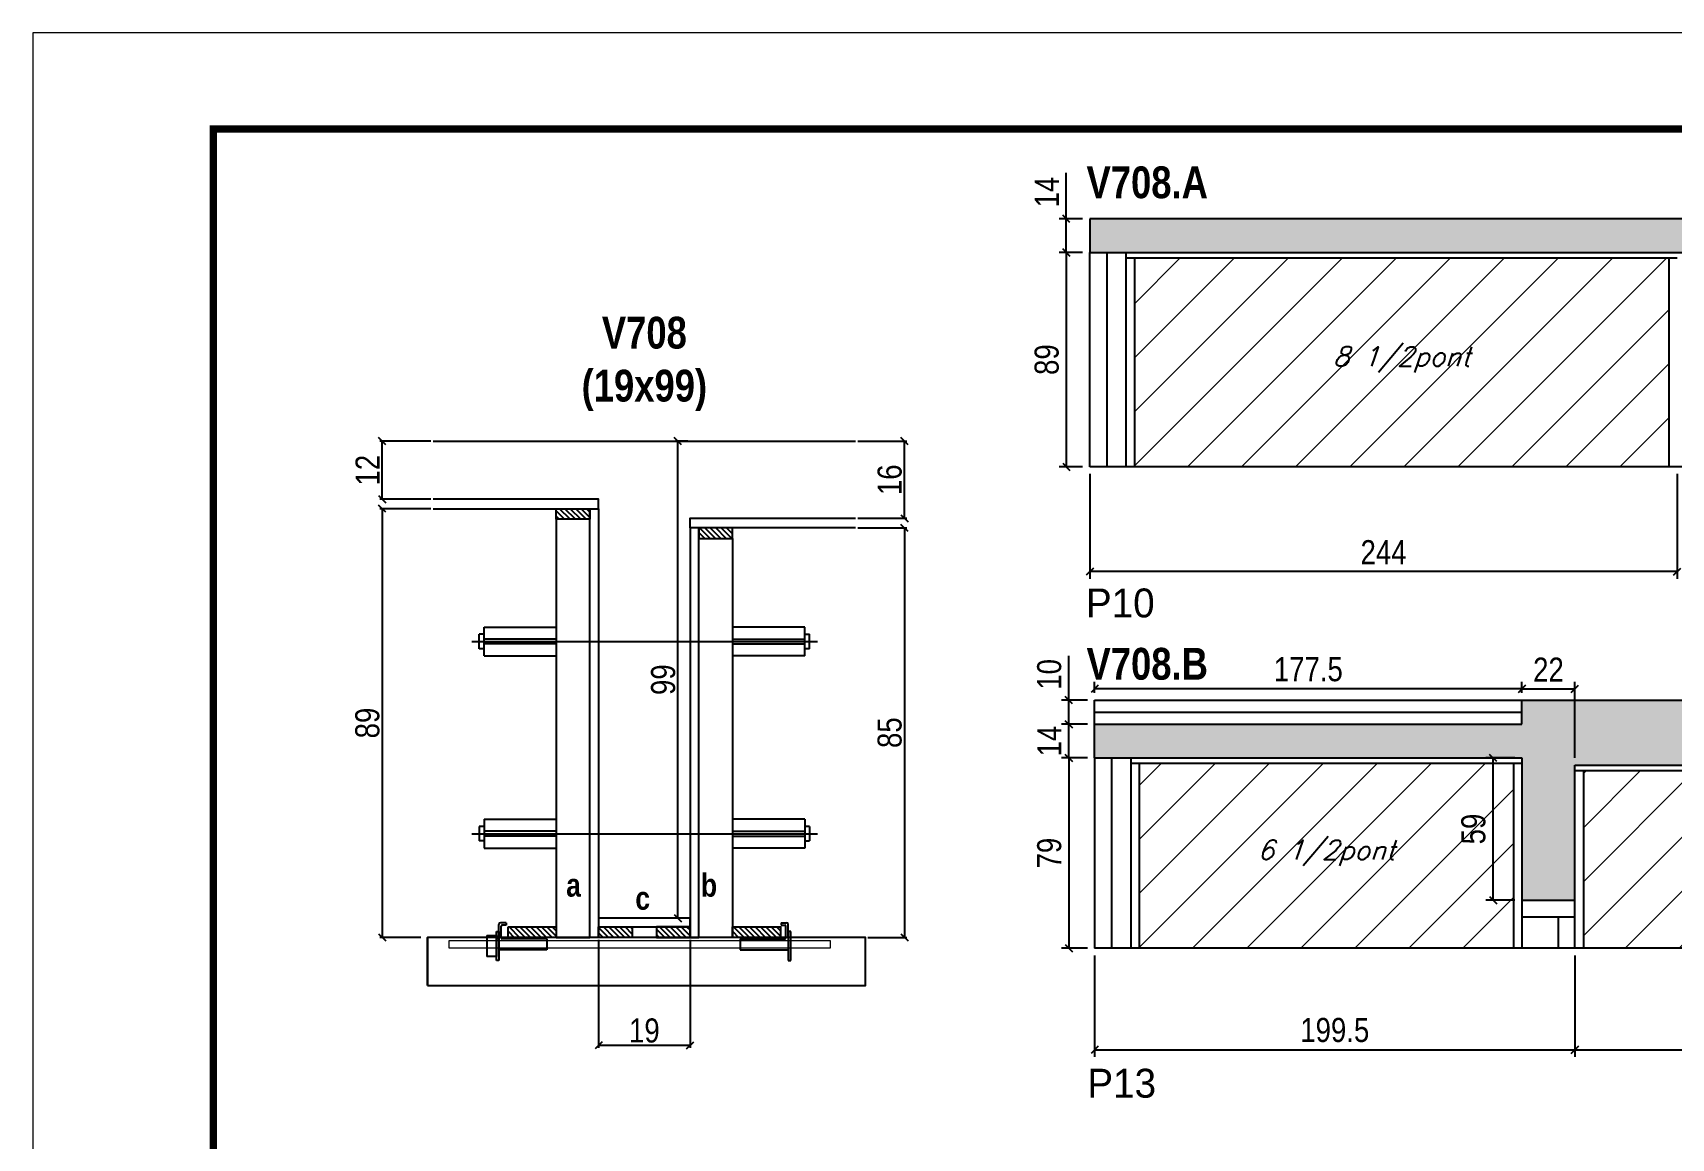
# Model space of a CAD drawing. Extents: x 13154 to 22413, y 1253 to 30260.
# Drawn here: x 16338 to 17018, y 27113 to 27572 of the extents above; entities that cross this region are included whole.
import ezdxf

# ---------------------------------------------------------------- set-up
doc = ezdxf.new("R2010")
doc.units = 0
doc.linetypes.add('DASHED', pattern=[0.75, 0.5, -0.25])
doc.linetypes.add('HIDDEN', pattern=[0.375, 0.25, -0.125])
for name, color, linetype in [('5', 5, 'Continuous'), ('barrote', 251, 'Continuous'), ('COTA', 241, 'Continuous'), ('detalhes', 4, 'Continuous'), ('NOMENCLATURA', 7, 'Continuous'), ('Painéis', 200, 'Continuous'), ('presilha', 1, 'Continuous'), ('SARR_2.2x10', 60, 'Continuous'), ('SARR_2.2x7', 40, 'Continuous'), ('SARR_3.5x7', 81, 'Continuous'), ('TENSOR', 3, 'Continuous'), ('texto', 7, 'Continuous')]:
    doc.layers.add(name, color=color, linetype=linetype)
for name, color, linetype, lineweight in [('CONCRETO', 251, 'Continuous', 25), ('Folhas', 255, 'Continuous', 9), ('Hachura', 251, 'Continuous', 9), ('SARRAFO DE PRESSAO', 251, 'DASHED', 9), ('SCO-___-LAJ', 2, 'Continuous', 0)]:
    doc.layers.add(name, color=color, linetype=linetype, lineweight=lineweight)
doc.styles.add('COTA TECNICA', font='techl___.ttf', dxfattribs={"height": 10})
doc.styles.add('COTA TECNICA 2X', font='techl___.ttf', dxfattribs={"height": 10})
doc.styles.add('Romans', font='romans.shx')
doc.styles.add('ROMAS860', font='ROMAS860.SHX')
doc.styles.add('TECNICA', font='techb___.ttf', dxfattribs={"height": 10})
doc.dimstyles.new('PAINEL', dxfattribs={"dimtxt": 10, "dimasz": 3, "dimexe": 3, "dimexo": 3, "dimgap": 3, "dimtad": 1, "dimdec": 1, "dimzin": 12, "dimdsep": 46, "dimtxsty": 'COTA TECNICA', "dimblk1": 'OBLIQUE', "dimblk2": 'OBLIQUE', "dimsah": 1, "dimcen": 0.9, "dimclrd": 4, "dimclre": 4, "dimclrt": 240, "dimadec": 1, "dimazin": 3, "dimtfac": 1, "dimtdec": 1, "dimtmove": 0, "dimatfit": 3, "dimfxl": 1, "dimtolj": 1, "dimtzin": 12, "dimarcsym": 0})
doc.dimstyles.new('SECAO', dxfattribs={"dimscale": 0.333333, "dimtxt": 5, "dimasz": 9, "dimexe": 3, "dimexo": 3, "dimgap": 3, "dimtad": 1, "dimdec": 1, "dimlfac": 0.5, "dimzin": 12, "dimdsep": 46, "dimtxsty": 'COTA TECNICA 2X', "dimblk1": 'OBLIQUE', "dimblk2": 'OBLIQUE', "dimsah": 1, "dimcen": 0.9, "dimclrd": 4, "dimclre": 4, "dimclrt": 240, "dimadec": 1, "dimazin": 3, "dimtfac": 1, "dimtdec": 1, "dimtmove": 0, "dimatfit": 3, "dimfxl": 1, "dimtolj": 1, "dimtzin": 12, "dimarcsym": 0})

# ---------------------------------------------------------------- blocks, each defined once
blk = doc.blocks.new('9999999999')
at = {"layer": 'Folhas'}
blk.add_lwpolyline([(98138.98, 34190.21), (99623.98, 34190.21), (99623.98, 35240.21), (98138.98, 35240.21)], close=True, dxfattribs=at)
at = {"layer": 'Folhas', "color": 30, "const_width": 3}
blk.add_lwpolyline([(98213.98, 34230.21), (99583.98, 34230.21), (99583.98, 35200.21), (98213.98, 35200.21)], close=True, dxfattribs=at)
blk = doc.blocks.new('PRESILHA METÁLICA 1')
at = {"layer": 'presilha'}
for p, q in [((12, 21), (8.6, 21)), ((12, 21), (12, 19.5)), ((0, 13), (6, 13)), ((0, 13), (0, 0)), ((6, 15.5), (7.5, 15.5)), ((6, -2.5), (6, 15.5)), ((6, 13), (6, 0)), ((7.5, 10.6), (7.5, 19.9)), ((7.5, 15.5), (7.5, -2.5)), ((9, 11.6), (9, 18.9)), ((12, 19.5), (9.6, 19.5)), ((37.5, 11), (9.6, 11)), ((37.5, 11), (37.5, 4.1)), ((6, 0), (0, 0)), ((37.5, 4.1), (7.5, 4.1)), ((7.5, -2.5), (6, -2.5))]:
    blk.add_line(p, q, dxfattribs=at)
for centre, radius, start, end in [((8.6, 19.9), 1.14, 90, 180), ((9.6, 18.9), 0.57, 90, 180), ((9.6, 11.6), 0.57, 180, 270)]:
    blk.add_arc(centre, radius, start, end, dxfattribs=at)
blk = doc.blocks.new('PRESILHA METÁLICA 2')
at = {"layer": 'presilha'}
for p, q in [((-5.2, 23.5), (-5.2, 22)), ((-5.2, 23.5), (-1.9, 23.5)), ((-5.2, 22), (-2.8, 22)), ((-2.2, 14.1), (-2.2, 21.4)), ((-0.8, 14.6), (-0.8, 22.4)), ((-30.8, 13.5), (-30.8, 6.6)), ((-30.8, 13.5), (-2.8, 13.5)), ((0.8, 18), (-0.8, 18)), ((-0.8, 18), (-0.8, 0)), ((0.8, 0), (0.8, 18)), ((-30.8, 6.6), (-0.8, 6.6)), ((-0.8, 0), (0.8, 0))]:
    blk.add_line(p, q, dxfattribs=at)
for centre, radius, start, end in [((-2.8, 21.4), 0.57, 0, 90), ((-1.9, 22.4), 1.14, 0, 90), ((-2.8, 14.1), 0.57, 270, 0)]:
    blk.add_arc(centre, radius, start, end, dxfattribs=at)
blk = doc.blocks.new('_Oblique')
at = {"color": 0, "linetype": 'ByBlock', "lineweight": -2}
blk.add_line((-0.5, -0.5), (0.5, 0.5), dxfattribs=at)
blk = doc.blocks.new('*D148')
at = {"layer": 'COTA', "color": 4, "lineweight": -2, "transparency": 16777216}
for p, q in [((16680.63, 27366.4), (16700.98, 27366.4)), ((16699.98, 27366.4), (16699.98, 27196.4)), ((16684.74, 27196.4), (16700.98, 27196.4))]:
    blk.add_line(p, q, dxfattribs=at)
at = {"layer": 'Defpoints', "color": 0, "transparency": 16777216}
for p in [(16679.63, 27366.4), (16683.74, 27196.4), (16699.98, 27196.4)]:
    blk.add_point(p, dxfattribs=at)
at = {"layer": 'COTA', "color": 4, "lineweight": -2, "transparency": 16777216, "xscale": 3, "yscale": 3, "zscale": 3}
for p, rotation in [((16699.98, 27366.4), 90), ((16699.98, 27196.4), 270)]:
    blk.add_blockref('_Oblique', p, dxfattribs=dict(at, rotation=rotation))
at = {"layer": 'COTA', "color": 240, "transparency": 16777216, "insert": (16693.85, 27281.4), "char_height": 10, "attachment_point": 5, "rotation": 90, "style": 'COTA TECNICA 2X'}
blk.add_mtext('\\A1;85', dxfattribs=at)
blk = doc.blocks.new('*D149')
at = {"layer": 'COTA', "color": 4, "lineweight": -2, "transparency": 16777216}
for p, q in [((16680.63, 27402.4), (16700.98, 27402.4)), ((16699.98, 27370.4), (16699.98, 27402.4)), ((16680.63, 27370.4), (16700.98, 27370.4))]:
    blk.add_line(p, q, dxfattribs=at)
at = {"layer": 'Defpoints', "color": 0, "transparency": 16777216}
for p in [(16679.63, 27402.4), (16699.98, 27402.4), (16679.63, 27370.4)]:
    blk.add_point(p, dxfattribs=at)
at = {"layer": 'COTA', "color": 4, "lineweight": -2, "transparency": 16777216, "xscale": 3, "yscale": 3, "zscale": 3}
for p, rotation in [((16699.98, 27402.4), 90), ((16699.98, 27370.4), 270)]:
    blk.add_blockref('_Oblique', p, dxfattribs=dict(at, rotation=rotation))
at = {"layer": 'COTA', "color": 240, "transparency": 16777216, "insert": (16693.87, 27386.4), "char_height": 10, "attachment_point": 5, "rotation": 90, "style": 'COTA TECNICA 2X'}
blk.add_mtext('\\A1;16', dxfattribs=at)
blk = doc.blocks.new('*D150')
at = {"layer": 'COTA', "color": 4, "lineweight": -2, "transparency": 16777216}
for p, q in [((16503.23, 27374.4), (16482.01, 27374.4)), ((16483.01, 27374.4), (16483.01, 27196.4)), ((16499.12, 27196.4), (16482.01, 27196.4))]:
    blk.add_line(p, q, dxfattribs=at)
at = {"layer": 'Defpoints', "color": 0, "transparency": 16777216}
for p in [(16504.23, 27374.4), (16483.01, 27196.4), (16500.12, 27196.4)]:
    blk.add_point(p, dxfattribs=at)
at = {"layer": 'COTA', "color": 4, "lineweight": -2, "transparency": 16777216, "xscale": 3, "yscale": 3, "zscale": 3}
for p, rotation in [((16483.01, 27374.4), 90), ((16483.01, 27196.4), 270)]:
    blk.add_blockref('_Oblique', p, dxfattribs=dict(at, rotation=rotation))
at = {"layer": 'COTA', "color": 240, "transparency": 16777216, "insert": (16476.91, 27285.4), "char_height": 10, "attachment_point": 5, "rotation": 90, "style": 'COTA TECNICA 2X'}
blk.add_mtext('\\A1;89', dxfattribs=at)
blk = doc.blocks.new('*D151')
at = {"layer": 'COTA', "color": 4, "lineweight": -2, "transparency": 16777216}
for p, q in [((16609.93, 27402.4), (16604.86, 27402.4)), ((16605.86, 27204.4), (16605.86, 27402.4)), ((16609.93, 27204.4), (16604.86, 27204.4))]:
    blk.add_line(p, q, dxfattribs=at)
at = {"layer": 'Defpoints', "color": 0, "transparency": 16777216}
for p in [(16605.86, 27402.4), (16610.93, 27402.4), (16610.93, 27204.4)]:
    blk.add_point(p, dxfattribs=at)
at = {"layer": 'COTA', "color": 4, "lineweight": -2, "transparency": 16777216, "xscale": 3, "yscale": 3, "zscale": 3}
for p, rotation in [((16605.86, 27402.4), 90), ((16605.86, 27204.4), 270)]:
    blk.add_blockref('_Oblique', p, dxfattribs=dict(at, rotation=rotation))
at = {"layer": 'COTA', "color": 240, "transparency": 16777216, "insert": (16599.77, 27303.4), "char_height": 10, "attachment_point": 5, "rotation": 90, "style": 'COTA TECNICA 2X'}
blk.add_mtext('\\A1;99', dxfattribs=at)
blk = doc.blocks.new('*D152')
at = {"layer": 'COTA', "color": 4, "lineweight": -2, "transparency": 16777216}
for p, q in [((16503.23, 27402.4), (16482.01, 27402.4)), ((16483.01, 27378.4), (16483.01, 27402.4)), ((16503.23, 27378.4), (16482.01, 27378.4))]:
    blk.add_line(p, q, dxfattribs=at)
at = {"layer": 'Defpoints', "color": 0, "transparency": 16777216}
for p in [(16483.01, 27402.4), (16504.23, 27402.4), (16504.23, 27378.4)]:
    blk.add_point(p, dxfattribs=at)
at = {"layer": 'COTA', "color": 4, "lineweight": -2, "transparency": 16777216, "xscale": 3, "yscale": 3, "zscale": 3}
for p, rotation in [((16483.01, 27402.4), 90), ((16483.01, 27378.4), 270)]:
    blk.add_blockref('_Oblique', p, dxfattribs=dict(at, rotation=rotation))
at = {"layer": 'COTA', "color": 240, "transparency": 16777216, "insert": (16476.95, 27390.4), "char_height": 10, "attachment_point": 5, "rotation": 90, "style": 'COTA TECNICA 2X'}
blk.add_mtext('\\A1;12', dxfattribs=at)
blk = doc.blocks.new('*D153')
at = {"layer": 'COTA', "color": 4, "lineweight": -2, "transparency": 16777216}
for p, q in [((16572.93, 27195.4), (16572.93, 27150.58)), ((16610.93, 27195.4), (16610.93, 27150.58)), ((16572.93, 27151.58), (16610.93, 27151.58))]:
    blk.add_line(p, q, dxfattribs=at)
at = {"layer": 'Defpoints', "color": 0, "transparency": 16777216}
for p in [(16572.93, 27196.4), (16610.93, 27196.4), (16610.93, 27151.58)]:
    blk.add_point(p, dxfattribs=at)
at = {"layer": 'COTA', "color": 4, "lineweight": -2, "transparency": 16777216, "xscale": 3, "yscale": 3, "zscale": 3, "rotation": 180}
blk.add_blockref('_Oblique', (16572.93, 27151.58), dxfattribs=at)
at = {"layer": 'COTA', "color": 4, "lineweight": -2, "transparency": 16777216, "xscale": 3, "yscale": 3, "zscale": 3}
blk.add_blockref('_Oblique', (16610.93, 27151.58), dxfattribs=at)
at = {"layer": 'COTA', "color": 240, "transparency": 16777216, "insert": (16591.93, 27157.67), "char_height": 10, "attachment_point": 5, "style": 'COTA TECNICA 2X'}
blk.add_mtext('\\A1;19', dxfattribs=at)
blk = doc.blocks.new('*D156')
at = {"layer": 'COTA', "color": 4, "linetype": 'ByBlock', "lineweight": -2, "transparency": 16777216}
for p, q in [((16776.98, 27388.81), (16776.98, 27345.26)), ((17020.98, 27388.81), (17020.98, 27345.26)), ((17020.98, 27348.26), (16776.98, 27348.26))]:
    blk.add_line(p, q, dxfattribs=at)
at = {"layer": 'Defpoints', "color": 0, "linetype": 'ByBlock', "transparency": 16777216}
for p in [(16776.98, 27391.81), (17020.98, 27391.81), (16776.98, 27348.26)]:
    blk.add_point(p, dxfattribs=at)
at = {"layer": 'COTA', "color": 4, "linetype": 'ByBlock', "lineweight": -2, "transparency": 16777216, "xscale": 3, "yscale": 3, "zscale": 3, "rotation": 180}
blk.add_blockref('_Oblique', (16776.98, 27348.26), dxfattribs=at)
at = {"layer": 'COTA', "color": 4, "linetype": 'ByBlock', "lineweight": -2, "transparency": 16777216, "xscale": 3, "yscale": 3, "zscale": 3}
blk.add_blockref('_Oblique', (17020.98, 27348.26), dxfattribs=at)
at = {"layer": 'COTA', "color": 240, "linetype": 'ByBlock', "transparency": 16777216, "insert": (16898.98, 27356.34), "char_height": 10, "attachment_point": 5, "style": 'COTA TECNICA'}
blk.add_mtext('\\A1;244', dxfattribs=at)
blk = doc.blocks.new('*D163')
at = {"layer": 'COTA', "color": 4, "linetype": 'ByBlock', "lineweight": -2, "transparency": 16777216}
for p, q in [((16778.98, 27188.88), (16778.98, 27146.73)), ((16978.48, 27188.88), (16978.48, 27146.73)), ((16778.98, 27149.73), (16978.48, 27149.73))]:
    blk.add_line(p, q, dxfattribs=at)
at = {"layer": 'Defpoints', "color": 0, "linetype": 'ByBlock', "transparency": 16777216}
for p in [(16778.98, 27191.88), (16978.48, 27191.88), (16978.48, 27149.73)]:
    blk.add_point(p, dxfattribs=at)
at = {"layer": 'COTA', "color": 4, "linetype": 'ByBlock', "lineweight": -2, "transparency": 16777216, "xscale": 3, "yscale": 3, "zscale": 3, "rotation": 180}
blk.add_blockref('_Oblique', (16778.98, 27149.73), dxfattribs=at)
at = {"layer": 'COTA', "color": 4, "linetype": 'ByBlock', "lineweight": -2, "transparency": 16777216, "xscale": 3, "yscale": 3, "zscale": 3}
blk.add_blockref('_Oblique', (16978.48, 27149.73), dxfattribs=at)
at = {"layer": 'COTA', "color": 240, "linetype": 'ByBlock', "transparency": 16777216, "insert": (16878.73, 27157.87), "char_height": 10, "attachment_point": 5, "style": 'COTA TECNICA'}
blk.add_mtext('\\A1;199.5', dxfattribs=at)
blk = doc.blocks.new('*D164')
at = {"layer": 'COTA', "color": 4, "lineweight": -2, "transparency": 16777216}
for p, q in [((16775.98, 27270.88), (16765.25, 27270.88)), ((16768.25, 27270.88), (16768.25, 27191.88)), ((16775.98, 27191.88), (16765.25, 27191.88))]:
    blk.add_line(p, q, dxfattribs=at)
at = {"layer": 'Defpoints', "color": 0, "transparency": 16777216}
for p in [(16778.98, 27270.88), (16768.25, 27191.88), (16778.98, 27191.88)]:
    blk.add_point(p, dxfattribs=at)
at = {"layer": 'COTA', "color": 4, "lineweight": -2, "transparency": 16777216, "xscale": 3, "yscale": 3, "zscale": 3}
for p, rotation in [((16768.25, 27270.88), 90), ((16768.25, 27191.88), 270)]:
    blk.add_blockref('_Oblique', p, dxfattribs=dict(at, rotation=rotation))
at = {"layer": 'COTA', "color": 240, "transparency": 16777216, "insert": (16760.15, 27231.38), "char_height": 10, "attachment_point": 5, "rotation": 90, "style": 'COTA TECNICA'}
blk.add_mtext('\\A1;79', dxfattribs=at)
blk = doc.blocks.new('*D165')
at = {"layer": 'COTA', "color": 4, "lineweight": -2, "transparency": 16777216}
for p, q in [((16775.98, 27284.88), (16765.25, 27284.88)), ((16768.25, 27270.88), (16768.25, 27284.88)), ((16775.98, 27270.88), (16765.25, 27270.88))]:
    blk.add_line(p, q, dxfattribs=at)
at = {"layer": 'Defpoints', "color": 0, "transparency": 16777216}
for p in [(16768.25, 27284.88), (16778.98, 27284.88), (16778.98, 27270.88)]:
    blk.add_point(p, dxfattribs=at)
at = {"layer": 'COTA', "color": 4, "lineweight": -2, "transparency": 16777216, "xscale": 3, "yscale": 3, "zscale": 3}
for p, rotation in [((16768.25, 27284.88), 90), ((16768.25, 27270.88), 270)]:
    blk.add_blockref('_Oblique', p, dxfattribs=dict(at, rotation=rotation))
at = {"layer": 'COTA', "color": 240, "transparency": 16777216, "insert": (16760.18, 27277.88), "char_height": 10, "attachment_point": 5, "rotation": 90, "style": 'COTA TECNICA'}
blk.add_mtext('\\A1;14', dxfattribs=at)
blk = doc.blocks.new('*D166')
at = {"layer": 'COTA', "color": 4, "lineweight": -2, "transparency": 16777216}
for p, q in [((16978.48, 27188.88), (16978.48, 27146.73)), ((17209.98, 27188.88), (17209.98, 27146.73)), ((16978.48, 27149.73), (17209.98, 27149.73))]:
    blk.add_line(p, q, dxfattribs=at)
at = {"layer": 'Defpoints', "color": 0, "transparency": 16777216}
for p in [(16978.48, 27191.88), (17209.98, 27191.88), (17209.98, 27149.73)]:
    blk.add_point(p, dxfattribs=at)
at = {"layer": 'COTA', "color": 4, "lineweight": -2, "transparency": 16777216, "xscale": 3, "yscale": 3, "zscale": 3, "rotation": 180}
blk.add_blockref('_Oblique', (16978.48, 27149.73), dxfattribs=at)
at = {"layer": 'COTA', "color": 4, "lineweight": -2, "transparency": 16777216, "xscale": 3, "yscale": 3, "zscale": 3}
blk.add_blockref('_Oblique', (17209.98, 27149.73), dxfattribs=at)
at = {"layer": 'COTA', "color": 240, "transparency": 16777216, "insert": (17094.23, 27157.95), "char_height": 10, "attachment_point": 5, "style": 'COTA TECNICA'}
blk.add_mtext('\\A1;231.5', dxfattribs=at)
blk = doc.blocks.new('*D696')
at = {"layer": 'COTA', "color": 4, "lineweight": -2, "transparency": 16777216}
for p, q in [((16953.48, 27270.88), (16941.48, 27270.88)), ((16944.48, 27211.88), (16944.48, 27270.88)), ((16953.48, 27211.88), (16941.48, 27211.88))]:
    blk.add_line(p, q, dxfattribs=at)
at = {"layer": 'Defpoints', "color": 0, "transparency": 16777216}
for p in [(16944.48, 27270.88), (16956.48, 27270.88), (16956.48, 27211.88)]:
    blk.add_point(p, dxfattribs=at)
at = {"layer": 'COTA', "color": 4, "lineweight": -2, "transparency": 16777216, "xscale": 3, "yscale": 3, "zscale": 3}
for p, rotation in [((16944.48, 27270.88), 90), ((16944.48, 27211.88), 270)]:
    blk.add_blockref('_Oblique', p, dxfattribs=dict(at, rotation=rotation))
at = {"layer": 'COTA', "color": 240, "transparency": 16777216, "insert": (16936.34, 27241.38), "char_height": 10, "attachment_point": 5, "rotation": 90, "style": 'COTA TECNICA'}
blk.add_mtext('\\A1;59', dxfattribs=at)
blk = doc.blocks.new('*D697')
at = {"layer": 'COTA', "color": 4, "lineweight": -2, "transparency": 16777216}
for p, q in [((16956.48, 27297.88), (16956.48, 27302.57)), ((16956.48, 27299.57), (16978.48, 27299.57)), ((16978.48, 27270.88), (16978.48, 27302.57))]:
    blk.add_line(p, q, dxfattribs=at)
at = {"layer": 'Defpoints', "color": 0, "transparency": 16777216}
for p in [(16978.48, 27299.57), (16956.48, 27294.88), (16978.48, 27267.88)]:
    blk.add_point(p, dxfattribs=at)
at = {"layer": 'COTA', "color": 4, "lineweight": -2, "transparency": 16777216, "xscale": 3, "yscale": 3, "zscale": 3, "rotation": 180}
blk.add_blockref('_Oblique', (16956.48, 27299.57), dxfattribs=at)
at = {"layer": 'COTA', "color": 4, "lineweight": -2, "transparency": 16777216, "xscale": 3, "yscale": 3, "zscale": 3}
blk.add_blockref('_Oblique', (16978.48, 27299.57), dxfattribs=at)
at = {"layer": 'COTA', "color": 240, "transparency": 16777216, "insert": (16967.48, 27307.57), "char_height": 10, "attachment_point": 5, "style": 'COTA TECNICA'}
blk.add_mtext('\\A1;22', dxfattribs=at)
blk = doc.blocks.new('*D857')
at = {"layer": 'COTA', "color": 4, "lineweight": -2, "transparency": 16777216}
for p, q in [((16773.98, 27480.81), (16764.19, 27480.81)), ((16767.19, 27480.81), (16767.19, 27391.81)), ((16773.98, 27391.81), (16764.19, 27391.81))]:
    blk.add_line(p, q, dxfattribs=at)
at = {"layer": 'Defpoints', "color": 0, "transparency": 16777216}
for p in [(16776.98, 27480.81), (16767.19, 27391.81), (16776.98, 27391.81)]:
    blk.add_point(p, dxfattribs=at)
at = {"layer": 'COTA', "color": 4, "lineweight": -2, "transparency": 16777216, "xscale": 3, "yscale": 3, "zscale": 3}
for p, rotation in [((16767.19, 27480.81), 90), ((16767.19, 27391.81), 270)]:
    blk.add_blockref('_Oblique', p, dxfattribs=dict(at, rotation=rotation))
at = {"layer": 'COTA', "color": 240, "transparency": 16777216, "insert": (16759.09, 27436.31), "char_height": 10, "attachment_point": 5, "rotation": 90, "style": 'COTA TECNICA'}
blk.add_mtext('\\A1;89', dxfattribs=at)
blk = doc.blocks.new('*D858')
at = {"layer": 'COTA', "color": 4, "lineweight": -2, "transparency": 16777216}
for p, q in [((16767.19, 27494.81), (16767.19, 27513.92)), ((16773.98, 27494.81), (16764.19, 27494.81)), ((16767.19, 27480.81), (16767.19, 27494.81)), ((16773.98, 27480.81), (16764.19, 27480.81))]:
    blk.add_line(p, q, dxfattribs=at)
at = {"layer": 'Defpoints', "color": 0, "transparency": 16777216}
for p in [(16767.19, 27494.81), (16776.98, 27494.81), (16776.98, 27480.81)]:
    blk.add_point(p, dxfattribs=at)
at = {"layer": 'COTA', "color": 4, "lineweight": -2, "transparency": 16777216, "xscale": 3, "yscale": 3, "zscale": 3}
for p, rotation in [((16767.19, 27494.81), 90), ((16767.19, 27480.81), 270)]:
    blk.add_blockref('_Oblique', p, dxfattribs=dict(at, rotation=rotation))
at = {"layer": 'COTA', "color": 240, "transparency": 16777216, "insert": (16759.12, 27505.86), "char_height": 10, "attachment_point": 5, "rotation": 90, "style": 'COTA TECNICA'}
blk.add_mtext('\\A1;14', dxfattribs=at)
blk = doc.blocks.new('*D862')
at = {"layer": 'COTA', "color": 4, "lineweight": -2, "transparency": 16777216}
for p, q in [((16768.25, 27294.88), (16768.25, 27313.31)), ((16775.98, 27294.88), (16765.25, 27294.88)), ((16768.25, 27284.88), (16768.25, 27294.88)), ((16775.98, 27284.88), (16765.25, 27284.88))]:
    blk.add_line(p, q, dxfattribs=at)
at = {"layer": 'Defpoints', "color": 0, "transparency": 16777216}
for p in [(16768.25, 27294.88), (16778.98, 27294.88), (16778.98, 27284.88)]:
    blk.add_point(p, dxfattribs=at)
at = {"layer": 'COTA', "color": 4, "lineweight": -2, "transparency": 16777216, "xscale": 3, "yscale": 3, "zscale": 3}
for p, rotation in [((16768.25, 27294.88), 90), ((16768.25, 27284.88), 270)]:
    blk.add_blockref('_Oblique', p, dxfattribs=dict(at, rotation=rotation))
at = {"layer": 'COTA', "color": 240, "transparency": 16777216, "insert": (16760.15, 27305.6), "char_height": 10, "attachment_point": 5, "rotation": 90, "style": 'COTA TECNICA'}
blk.add_mtext('\\A1;10', dxfattribs=at)
blk = doc.blocks.new('*D864')
at = {"layer": 'COTA', "color": 4, "lineweight": -2, "transparency": 16777216}
for p, q in [((16778.98, 27297.88), (16778.98, 27302.57)), ((16956.48, 27299.57), (16778.98, 27299.57)), ((16956.48, 27297.88), (16956.48, 27302.57))]:
    blk.add_line(p, q, dxfattribs=at)
at = {"layer": 'Defpoints', "color": 0, "transparency": 16777216}
for p in [(16778.98, 27299.57), (16778.98, 27294.88), (16956.48, 27294.88)]:
    blk.add_point(p, dxfattribs=at)
at = {"layer": 'COTA', "color": 4, "lineweight": -2, "transparency": 16777216, "xscale": 3, "yscale": 3, "zscale": 3, "rotation": 180}
blk.add_blockref('_Oblique', (16778.98, 27299.57), dxfattribs=at)
at = {"layer": 'COTA', "color": 4, "lineweight": -2, "transparency": 16777216, "xscale": 3, "yscale": 3, "zscale": 3}
blk.add_blockref('_Oblique', (16956.48, 27299.57), dxfattribs=at)
at = {"layer": 'COTA', "color": 240, "transparency": 16777216, "insert": (16867.73, 27307.68), "char_height": 10, "attachment_point": 5, "style": 'COTA TECNICA'}
blk.add_mtext('\\A1;177.5', dxfattribs=at)

msp = doc.modelspace()

# ---------------------------------------------------------------- hatches: boundary and pattern name
at = {"layer": 'COTA'}
h = msp.add_hatch(dxfattribs=at)
h.set_pattern_fill('AR-CONC', color=256, scale=0.03)
h.set_pattern_definition([(50, (-91.7323, 15.632), (5.4655401, -0.47817257), [0.5715, -6.2865]), (355, (-91.732, 15.632), (-1.0573026, 5.7317054), [0.4572, -5.0292175]), (100.451445, (-91.277, 15.5923), (4.4082374, 5.2535326), [0.4857003, -5.3427073]), (46.1842, (-91.732, 17.156), (8.1323712, -1.2612698), [0.85725, -9.42975]), (96.635558, (-91.0546, 17.051), (7.122124, 7.4227837), [0.7285507, -8.0140682]), (351.18415, (-91.732, 17.156), (7.122124, 7.4227837), [0.685799, -7.543792]), (21, (-90.9703, 16.775), (4.54843174, -3.06795595), [0.5715, -6.2865]), (326, (-90.97, 16.775), (1.85406085, 5.525639), [0.4572, -5.0292]), (71.451445, (-90.591, 16.5195), (6.4024926, 2.4576831), [0.4857003, -5.3426981]), (37.5, (-91.7323, 15.6322), (0.0926581, 2.53665117), [0, -4.96824, 0, -5.1054, 0, -5.04825]), (7.5, (-91.7323, 15.6322), (2.00458988, 3.00541724), [0, -2.91084, 0, -4.85394, 0, -1.92405]), (327.5, (-93.4315, 15.6322), (4.06771786, -0.17186232), [0, -1.905, 0, -5.9436, 0, -7.8867]), (317.5, (-94.1935, 15.632), (4.44387544, 0.76279473), [0, -2.4765, 0, -3.94716, 0, -5.6007])])
h.paths.add_polyline_path([(16776.98, 27480.81), (17531.48, 27480.81), (17531.48, 27411.81), (17558.48, 27411.81), (17558.48, 27494.81), (16776.98, 27494.81)])
h = msp.add_hatch(dxfattribs=at)
h.set_pattern_fill('AR-CONC', color=256, scale=0.03)
h.paths.add_polyline_path([(17697.98, 27267.88), (17697.98, 27294.88), (16956.48, 27294.88), (16956.48, 27284.88), (16778.98, 27284.88), (16778.98, 27270.88), (16956.48, 27270.88), (16956.48, 27211.88), (16978.48, 27211.88), (16978.48, 27267.88)])
at = {"layer": 'Hachura', "linetype": 'ByBlock'}
h = msp.add_hatch(dxfattribs=at)
h.set_pattern_fill('ANSI31', color=256, scale=5)
h.paths.add_polyline_path([(17017.48, 27391.81), (17017.48, 27478.61), (16795.48, 27478.61), (16795.48, 27391.81)])
h.paths.add_polyline_path([(17261.48, 27391.81), (17261.48, 27478.61), (17024.48, 27478.61), (17024.48, 27391.81)])
h.paths.add_polyline_path([(17527.98, 27391.81), (17527.98, 27478.61), (17317.98, 27478.61), (17317.98, 27391.81)])
h = msp.add_hatch(dxfattribs=at)
h.set_pattern_fill('ANSI31', color=256, scale=5)
h.paths.add_polyline_path([(16797.48, 27268.68), (16797.48, 27191.88), (16952.98, 27191.88), (16952.98, 27268.68)])
h.paths.add_polyline_path([(16981.98, 27265.68), (16981.98, 27191.88), (17206.48, 27191.88), (17206.48, 27265.68)])
h.paths.add_polyline_path([(17450.48, 27191.88), (17450.48, 27265.68), (17213.48, 27265.68), (17213.48, 27191.88)])
h.paths.add_polyline_path([(17679.48, 27191.88), (17679.48, 27265.68), (17457.48, 27265.68), (17457.48, 27191.88)])
at = {"layer": 'SARR_2.2x10'}
h = msp.add_hatch(dxfattribs=at)
h.set_pattern_fill('ANSI31', color=256, scale=0.5, angle=90)
h.set_pattern_definition([(135, (49728.8686, -96315.7658), (-1.122532015, -1.122532015), [])])
h.paths.add_polyline_path([(16535.33, 27200.8), (16535.33, 27196.4), (16555.33, 27196.4), (16555.33, 27200.8)])
h = msp.add_hatch(dxfattribs=at)
h.set_pattern_fill('ANSI31', color=256, scale=0.5, angle=90)
h.set_pattern_definition([(135, (49822.0686, -96315.7658), (-1.122532015, -1.122532015), [])])
h.paths.add_polyline_path([(16628.53, 27200.8), (16628.53, 27196.4), (16648.53, 27196.4), (16648.53, 27200.8)])
at = {"layer": 'SARR_2.2x7'}
h = msp.add_hatch(dxfattribs=at)
h.set_pattern_fill('ANSI31', color=256, scale=0.5, angle=90)
h.set_pattern_definition([(135, (49722.8686, -96142.1658), (-1.122532015, -1.122532015), [])])
h.paths.add_polyline_path([(16569.33, 27374.4), (16569.33, 27370), (16555.33, 27370), (16555.33, 27374.4)])
h = msp.add_hatch(dxfattribs=at)
h.set_pattern_fill('ANSI31', color=256, scale=0.5, angle=90)
h.set_pattern_definition([(135, (49742.8686, -96150.1658), (-1.122532015, -1.122532015), [])])
h.paths.add_polyline_path([(16614.53, 27366.4), (16614.53, 27362), (16628.53, 27362), (16628.53, 27366.4)])
h = msp.add_hatch(dxfattribs=at)
h.set_pattern_fill('ANSI31', color=256, scale=0.5, angle=90)
h.set_pattern_definition([(135, (49808.4686, -96315.7658), (-1.122532015, -1.122532015), [])])
h.paths.add_polyline_path([(16586.93, 27196.4), (16586.93, 27200.8), (16572.93, 27200.8), (16572.93, 27196.4)])
h = msp.add_hatch(dxfattribs=at)
h.set_pattern_fill('ANSI31', color=256, scale=0.5, angle=90)
h.set_pattern_definition([(135, (49746.4686, -96315.7658), (-1.122532015, -1.122532015), [])])
h.paths.add_polyline_path([(16596.93, 27196.4), (16596.93, 27200.8), (16610.93, 27200.8), (16610.93, 27196.4)])

# ---------------------------------------------------------------- linework, layer by layer
at = {"ltscale": 3}
for p, q in [((16523.33, 27316.24), (16523.33, 27322.24)), ((16525.33, 27322.24), (16523.33, 27322.24)), ((16525.33, 27313.24), (16525.33, 27325.24)), ((16525.33, 27325.24), (16555.33, 27325.24)), ((16555.33, 27320.24), (16525.33, 27320.24)), ((16658.53, 27325.24), (16628.53, 27325.24)), ((16628.53, 27320.24), (16658.53, 27320.24)), ((16658.53, 27313.24), (16658.53, 27325.24)), ((16658.53, 27322.24), (16660.53, 27322.24)), ((16660.53, 27316.24), (16660.53, 27322.24)), ((16525.33, 27316.24), (16523.33, 27316.24)), ((16555.33, 27318.24), (16525.33, 27318.24)), ((16525.33, 27313.24), (16555.33, 27313.24)), ((16628.53, 27318.24), (16658.53, 27318.24)), ((16658.53, 27313.24), (16628.53, 27313.24)), ((16660.53, 27316.24), (16658.53, 27316.24)), ((16525.33, 27245.45), (16525.33, 27233.45)), ((16525.33, 27245.45), (16555.33, 27245.45)), ((16658.53, 27245.45), (16628.53, 27245.45)), ((16658.53, 27245.45), (16658.53, 27233.45)), ((16523.33, 27242.45), (16523.33, 27236.45)), ((16525.33, 27242.45), (16523.33, 27242.45)), ((16555.33, 27240.45), (16525.33, 27240.45)), ((16555.33, 27238.45), (16525.33, 27238.45)), ((16628.53, 27240.45), (16658.53, 27240.45)), ((16628.53, 27238.45), (16658.53, 27238.45)), ((16660.53, 27242.45), (16658.53, 27242.45)), ((16660.53, 27242.45), (16660.53, 27236.45)), ((16525.33, 27236.45), (16523.33, 27236.45)), ((16525.33, 27233.45), (16555.33, 27233.45)), ((16658.53, 27233.45), (16628.53, 27233.45)), ((16658.53, 27236.45), (16660.53, 27236.45))]:
    msp.add_line(p, q, dxfattribs=at)
at = {"layer": 'barrote'}
msp.add_lwpolyline([(16501.87, 27176.4), (16683.79, 27176.4), (16683.79, 27196.4), (16501.87, 27196.4)], close=True, dxfattribs=at)
at = {"layer": 'CONCRETO', "linetype": 'Continuous'}
msp.add_line((16504.23, 27402.4), (16679.63, 27402.4), dxfattribs=at)
at = {"layer": 'COTA', "linetype": 'ByBlock'}
for p, q in [((17558.48, 27494.81), (16776.98, 27494.81)), ((16776.98, 27494.81), (16776.98, 27480.81))]:
    msp.add_line(p, q, dxfattribs=at)
at = {"layer": 'COTA'}
for p, q in [((16956.48, 27294.88), (17697.98, 27294.88)), ((16778.98, 27270.88), (16778.98, 27284.88)), ((16956.48, 27211.88), (16956.48, 27191.88))]:
    msp.add_line(p, q, dxfattribs=at)
at = {"layer": 'detalhes', "color": 250}
msp.add_line((16501.87, 27176.4), (16501.87, 27196.4), dxfattribs=at)
at = {"layer": 'Painéis', "linetype": 'Continuous'}
for p, q in [((16776.98, 27391.81), (16776.98, 27480.81)), ((16776.98, 27480.81), (17531.48, 27480.81)), ((17735.48, 27391.81), (16776.98, 27391.81)), ((16778.98, 27294.88), (16956.48, 27294.88)), ((16778.98, 27284.88), (16778.98, 27294.88)), ((16956.48, 27284.88), (16956.48, 27294.88)), ((16778.98, 27284.88), (16956.48, 27284.88)), ((16778.98, 27270.88), (16778.98, 27191.88)), ((16778.98, 27270.88), (16956.48, 27270.88)), ((16956.48, 27270.88), (16956.48, 27211.88)), ((16978.48, 27191.88), (16978.48, 27267.88)), ((16978.48, 27267.88), (17697.98, 27267.88)), ((16956.48, 27211.88), (16978.48, 27211.88)), ((17697.98, 27191.88), (16778.98, 27191.88))]:
    msp.add_line(p, q, dxfattribs=at)
at = {"layer": 'Painéis', "linetype": 'Continuous', "elevation": 0}
for points in [[(16504.23, 27374.4), (16572.93, 27374.4), (16572.93, 27378.4), (16504.23, 27378.4)], [(16679.63, 27366.4), (16610.93, 27366.4), (16610.93, 27370.4), (16679.63, 27370.4)]]:
    msp.add_lwpolyline(points, dxfattribs=at)
at = {"layer": 'Painéis', "linetype": 'Continuous'}
for points in [[(16569.33, 27196.4), (16569.33, 27374.4), (16572.93, 27374.4), (16572.93, 27196.4)], [(16614.53, 27196.4), (16614.53, 27366.4), (16610.93, 27366.4), (16610.93, 27196.4)], [(16610.93, 27204.4), (16572.93, 27204.4), (16572.93, 27200.8), (16610.93, 27200.8)]]:
    msp.add_lwpolyline(points, close=True, dxfattribs=at)
at = {"layer": 'SARR_2.2x10', "linetype": 'Continuous'}
msp.add_line((16778.98, 27289.88), (16956.48, 27289.88), dxfattribs=at)
at = {"layer": 'SARR_2.2x10'}
for points in [[(16535.33, 27200.8), (16555.33, 27200.8), (16555.33, 27196.4), (16535.33, 27196.4)], [(16628.53, 27200.8), (16648.53, 27200.8), (16648.53, 27196.4), (16628.53, 27196.4)]]:
    msp.add_lwpolyline(points, close=True, dxfattribs=at)
at = {"layer": 'SARR_2.2x7', "linetype": 'Continuous'}
for p, q in [((16783.98, 27480.81), (16783.98, 27391.81)), ((16791.98, 27478.61), (17020.98, 27478.61)), ((16785.98, 27270.88), (16785.98, 27191.88)), ((16793.98, 27268.68), (16956.48, 27268.68)), ((16978.48, 27265.68), (17209.98, 27265.68)), ((16956.48, 27204.88), (16978.48, 27204.88)), ((16971.48, 27204.88), (16971.48, 27191.88))]:
    msp.add_line(p, q, dxfattribs=at)
at = {"layer": 'SARR_2.2x7', "elevation": 0}
for points in [[(16555.33, 27374.4), (16569.33, 27374.4), (16569.33, 27370), (16555.33, 27370)], [(16628.53, 27366.4), (16614.53, 27366.4), (16614.53, 27362), (16628.53, 27362)]]:
    msp.add_lwpolyline(points, close=True, dxfattribs=at)
at = {"layer": 'SARR_2.2x7'}
for points in [[(16572.93, 27200.8), (16586.93, 27200.8), (16586.93, 27196.4), (16572.93, 27196.4)], [(16610.93, 27200.8), (16596.93, 27200.8), (16596.93, 27196.4), (16610.93, 27196.4)]]:
    msp.add_lwpolyline(points, close=True, dxfattribs=at)
at = {"layer": 'SARR_3.5x7'}
for p, q in [((16791.98, 27480.81), (16791.98, 27391.81)), ((16795.48, 27478.61), (16795.48, 27391.81)), ((17017.48, 27478.61), (17017.48, 27391.81)), ((16793.98, 27270.88), (16793.98, 27191.88)), ((16797.48, 27268.68), (16797.48, 27191.88)), ((16952.98, 27268.68), (16952.98, 27191.88)), ((16981.98, 27265.68), (16981.98, 27191.88))]:
    msp.add_line(p, q, dxfattribs=at)
for points in [[(16569.33, 27370), (16555.33, 27370), (16555.33, 27196.4), (16569.33, 27196.4)], [(16614.53, 27362), (16628.53, 27362), (16628.53, 27196.4), (16614.53, 27196.4)]]:
    msp.add_lwpolyline(points, close=True, dxfattribs=at)
at = {"layer": 'SCO-___-LAJ', "color": 1}
msp.add_lwpolyline([(16510.88, 27195.07), (16669.14, 27195.07), (16669.14, 27191.87), (16510.88, 27191.87)], close=True, dxfattribs=at)
at = {"layer": 'TENSOR', "linetype": 'HIDDEN', "ltscale": 0.5}
for p, q in [((16520.33, 27319.24), (16663.83, 27319.24)), ((16520.33, 27239.45), (16663.83, 27239.45))]:
    msp.add_line(p, q, dxfattribs=at)

# ---------------------------------------------------------------- block references
at = {"layer": 'presilha', "xscale": 0.6666666666666666, "yscale": 0.6666666666666666, "zscale": 0.6666666666666666}
for name, p in [('PRESILHA METÁLICA 1', (16526.46, 27188.44)), ('PRESILHA METÁLICA 2', (16652.21, 27186.77))]:
    msp.add_blockref(name, p, dxfattribs=at)
at = {"layer": 'SARRAFO DE PRESSAO', "color": 6, "linetype": 'ByBlock'}
msp.add_blockref('9999999999', (-81801.1, -7668.18), dxfattribs=at)

# ---------------------------------------------------------------- texts
at = {"layer": '5', "linetype": 'Continuous', "style": 'ROMAS860'}
for s, p in [('P10', (16775.35, 27329.26)), ('P13', (16775.94, 27129.83))]:
    msp.add_text(s, height=12, rotation=359.99996, dxfattribs=at).set_placement(p)
at = {"layer": 'detalhes', "style": 'TECNICA'}
for s, p in [('a', (16559.46, 27213.3)), ('b', (16615.43, 27213.29)), ('c', (16588.18, 27207.88))]:
    msp.add_text(s, height=9.6, dxfattribs=at).set_placement(p)
at = {"layer": 'NOMENCLATURA', "style": 'TECNICA'}
for s, p in [('V708.A', (16775.6, 27503.33)), ('V708.B', (16775.6, 27303.4))]:
    msp.add_text(s, height=13.2, dxfattribs=at).set_placement(p)
at = {"layer": 'NOMENCLATURA', "insert": (16591.93, 27454.1), "char_height": 13.2, "attachment_point": 2, "style": 'TECNICA'}
msp.add_mtext_dynamic_manual_height_columns('V708\\P(19x99)', width=300.2766, gutter_width=1, heights=[0], dxfattribs=at)
at = {"layer": 'texto', "color": 2, "char_height": 8, "attachment_point": 5, "style": 'Romans'}
for s, insert in [('{\\Q19;\\C256;8 1/2pont}', (16906.48, 27436.31)), ('{\\Q19;\\C256;6 1/2pont}', (16875.23, 27231.38))]:
    msp.add_mtext(s, dxfattribs=dict(at, insert=insert))

# ---------------------------------------------------------------- dimensions: what is measured, and where the dimension line sits
at = {"layer": 'COTA'}
for base, p1, p2, dimstyle, picture, middle in [((16767.19, 27494.81), (16776.98, 27480.81), (16776.98, 27494.81), 'PAINEL', '*D858', (16759.12, 27505.86)), ((16767.19, 27391.81), (16776.98, 27480.81), (16776.98, 27391.81), 'PAINEL', '*D857', (16759.09, 27436.31)), ((16483.01, 27402.4), (16504.23, 27378.4), (16504.23, 27402.4), 'SECAO', '*D152', (16476.95, 27390.4)), ((16605.86, 27402.4), (16610.93, 27204.4), (16610.93, 27402.4), 'SECAO', '*D151', (16599.77, 27303.4)), ((16699.98, 27402.4), (16679.63, 27370.4), (16679.63, 27402.4), 'SECAO', '*D149', (16693.87, 27386.4)), ((16483.01, 27196.4, 0), (16504.23, 27374.4), (16500.12, 27196.4, 0), 'SECAO', '*D150', (16476.91, 27285.4, 0)), ((16699.98, 27196.4, 0), (16679.63, 27366.4), (16683.74, 27196.4, 0), 'SECAO', '*D148', (16693.85, 27281.4, 0)), ((16768.25, 27294.88), (16778.98, 27284.88), (16778.98, 27294.88), 'PAINEL', '*D862', (16760.15, 27305.6)), ((16768.25, 27191.88), (16778.98, 27270.88), (16778.98, 27191.88), 'PAINEL', '*D164', (16760.15, 27231.38)), ((16944.48, 27270.88), (16956.48, 27211.88), (16956.48, 27270.88), 'PAINEL', '*D696', (16936.34, 27241.38))]:
    dim = msp.add_linear_dim(base=base, p1=p1, p2=p2, angle=90, dimstyle=dimstyle, dxfattribs=at)
    dim.commit()
    dim.dimension.update_dxf_attribs({"geometry": picture, "text_midpoint": middle})
at = {"layer": 'COTA', "linetype": 'ByBlock'}
dim = msp.add_linear_dim(base=(16776.98, 27348.26), p1=(17020.98, 27391.81), p2=(16776.98, 27391.81), angle=180, dimstyle='PAINEL', dxfattribs=at)
dim.commit()
dim.dimension.update_dxf_attribs({"geometry": '*D156', "text_midpoint": (16898.98, 27356.34)})
at = {"layer": 'COTA'}
for base, p1, p2, dimstyle, picture, middle in [((16778.98, 27299.57), (16956.48, 27294.88), (16778.98, 27294.88), 'PAINEL', '*D864', (16867.73, 27307.68)), ((16978.48, 27299.57), (16956.48, 27294.88), (16978.48, 27267.88), 'PAINEL', '*D697', (16967.48, 27307.57)), ((16610.93, 27151.58), (16572.93, 27196.4), (16610.93, 27196.4), 'SECAO', '*D153', (16591.93, 27157.67)), ((17209.98, 27149.73), (16978.48, 27191.88), (17209.98, 27191.88), 'PAINEL', '*D166', (17094.23, 27157.95))]:
    dim = msp.add_linear_dim(base=base, p1=p1, p2=p2, dimstyle=dimstyle, dxfattribs=at)
    dim.commit()
    dim.dimension.update_dxf_attribs({"geometry": picture, "text_midpoint": middle})
dim = msp.add_linear_dim(base=(16768.25, 27284.88), p1=(16778.98, 27270.88), p2=(16778.98, 27284.88), angle=90, dimstyle='PAINEL', dxfattribs=at)
dim.commit()
dim.dimension.update_dxf_attribs({"geometry": '*D165', "text_midpoint": (16768.25, 27277.88), "dimtype": 160})
at = {"layer": 'COTA', "linetype": 'ByBlock'}
dim = msp.add_linear_dim(base=(16978.48, 27149.73), p1=(16778.98, 27191.88), p2=(16978.48, 27191.88), dimstyle='PAINEL', dxfattribs=at)
dim.commit()
dim.dimension.update_dxf_attribs({"geometry": '*D163', "text_midpoint": (16878.73, 27157.87)})

doc.saveas('drawing.dxf')
